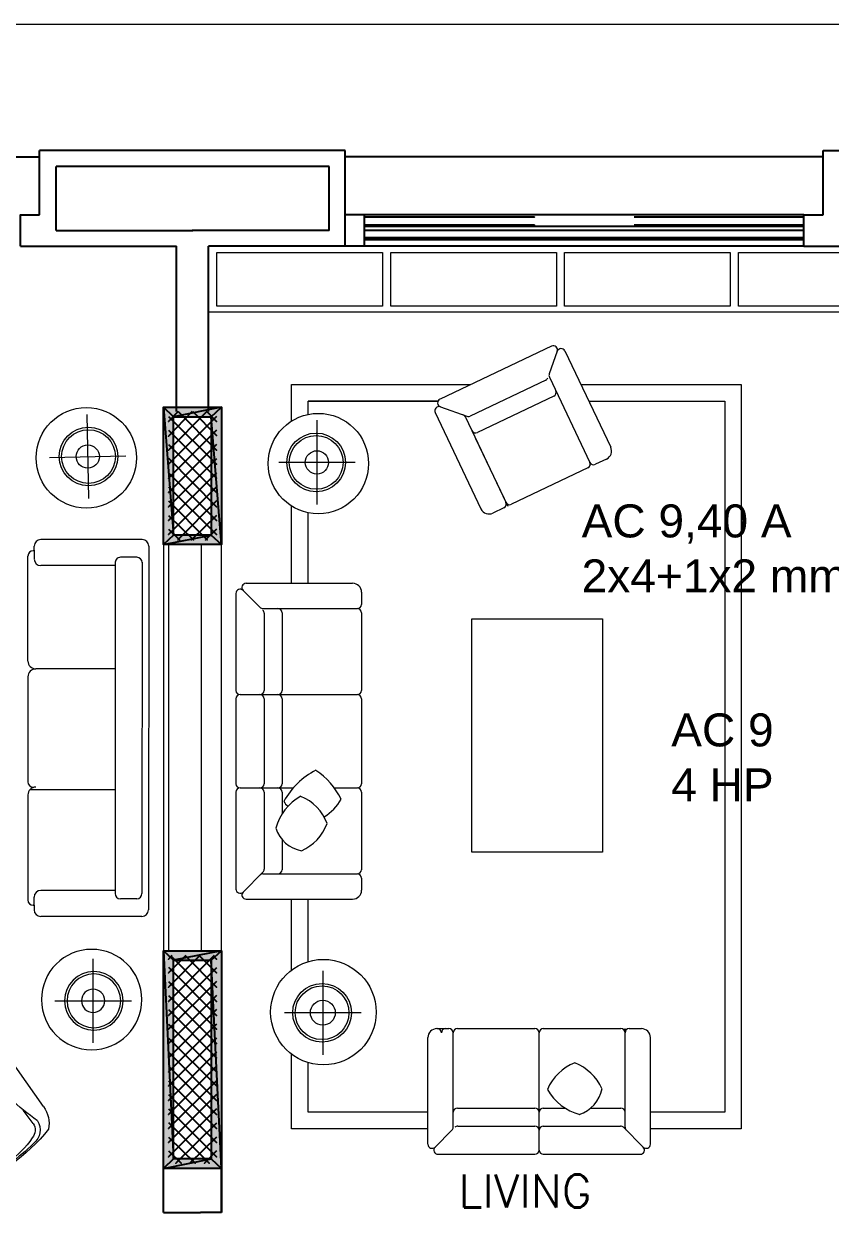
# Model space of a CAD drawing. Header units: inches. Extents: x 14 to 158, y 51 to 94.
# Drawn here: x 99.61 to 104.5, y 85.7 to 93.03 of the extents above; entities that cross this region are included whole.
import ezdxf

# ---------------------------------------------------------------- set-up
doc = ezdxf.new("R2010")
doc.units = ezdxf.units.IN
doc.header["$LTSCALE"] = 0.6
doc.header["$MEASUREMENT"] = 0
doc.linetypes.add('DASHED', pattern=[0.75, 0.5, -0.25])
doc.layers.get('0').update_dxf_attribs({"color": 253, "lineweight": 0})
for name, color, linetype, lineweight in [('fur', 253, 'Continuous', 0), ('Layer1', 253, 'Continuous', 0), ('text', 3, 'Continuous', 0)]:
    doc.layers.add(name, color=color, linetype=linetype, lineweight=lineweight)
doc.styles.add('SIMPLEX', font='SIMPLEX.SHX')
doc.styles.get("Standard").update_dxf_attribs({"font": 'arial.ttf'})

# ---------------------------------------------------------------- blocks, each defined once
blk = doc.blocks.new('et')
at = {"layer": 'fur'}
for p, q in [((40.2123, 25.0952), (40.2859, 25.0952)), ((40.3113, 24.4973), (40.3113, 25.0698)), ((40.3367, 25.0952), (40.8072, 25.0952)), ((40.8326, 24.3587), (40.8326, 25.0698)), ((40.8326, 24.9295), (40.8326, 25.0698)), ((40.858, 25.0952), (41.3285, 25.0952)), ((41.3539, 24.642), (41.3539, 25.0952)), ((41.3539, 24.4973), (41.3539, 25.0698)), ((41.3793, 25.0952), (41.4529, 25.0952)), ((40.1579, 24.3947), (40.1579, 25.0407)), ((41.5073, 24.3947), (41.5073, 25.0407)), ((40.8326, 24.3587), (40.8326, 24.681)), ((40.3367, 24.6135), (40.8072, 24.6135)), ((40.8326, 24.5305), (40.8326, 24.5974)), ((40.8326, 24.5171), (40.8326, 24.5929)), ((40.858, 24.6135), (40.9894, 24.6135)), ((41.1452, 24.6135), (41.3285, 24.6135)), ((40.3396, 24.5046), (40.8072, 24.5046)), ((40.858, 24.5046), (41.3255, 24.5046)), ((41.464, 24.3767), (41.3435, 24.4972)), ((40.2012, 24.3767), (40.3039, 24.4794)), ((41.5073, 24.3947), (41.5073, 24.3987)), ((40.2192, 24.3334), (40.8072, 24.3334)), ((40.858, 24.3334), (41.446, 24.3334))]:
    blk.add_line(p, q, dxfattribs=at)
for centre, radius, start, end in [((40.2123, 25.0407), 0.0544, 90, 180), ((40.2143, 25.0698), 0.0254, 0, 90), ((40.2651, 25.0698), 0.0254, 90, 180), ((40.2859, 25.0698), 0.0254, 0, 90), ((40.3367, 25.0698), 0.0254, 90, 180), ((40.8072, 25.0698), 0.0254, 0, 90), ((40.858, 25.0698), 0.0254, 90, 180), ((41.3285, 25.0698), 0.0254, 0, 90), ((41.3793, 25.0698), 0.0254, 90, 180), ((41.4529, 25.0407), 0.0544, 0, 90), ((41.1516, 24.6163), 0.2898, 110.78065, 157.61108), ((40.9401, 24.607), 0.3006, 24.39842, 68.82247), ((41.1521, 24.8715), 0.3051, 208.32907, 256.31986), ((41.014, 24.769), 0.2034, 287.59965, 349.29837), ((40.3367, 24.5881), 0.0254, 90, 180), ((40.8072, 24.5881), 0.0254, 0, 90), ((40.858, 24.5881), 0.0254, 90, 180), ((41.3285, 24.5881), 0.0254, 0, 90), ((40.2859, 24.4973), 0.0254, 315, 0), ((40.3396, 24.4792), 0.0254, 90, 135), ((40.8072, 24.4792), 0.0254, 0, 90), ((40.858, 24.4792), 0.0254, 90, 180), ((41.3255, 24.4792), 0.0254, 45, 90), ((41.3255, 24.4792), 0.0254, 45, 90), ((41.3793, 24.4973), 0.0254, 180, 225), ((40.1832, 24.3947), 0.0254, 180, 315), ((40.2192, 24.3587), 0.0254, 135, 270), ((40.8072, 24.3587), 0.0254, 270, 0), ((40.858, 24.3587), 0.0254, 180, 270), ((41.446, 24.3587), 0.0254, 270, 45), ((41.4819, 24.3947), 0.0254, 225, 0)]:
    blk.add_arc(centre, radius, start, end, dxfattribs=at)
blk = doc.blocks.new('reg')
at = {"layer": 'fur'}
for p, q in [((38.0544, 22.995), (38.1281, 22.995)), ((38.1535, 22.3971), (38.1535, 22.9696)), ((38.1789, 22.995), (38.6924, 22.995)), ((38.7178, 22.5418), (38.7178, 22.995)), ((38.7178, 22.3971), (38.7178, 22.9696)), ((38.7178, 22.3971), (38.7178, 22.9696)), ((38.7432, 22.995), (38.8169, 22.995)), ((38, 22.2945), (38, 22.9405)), ((38.8713, 22.2945), (38.8713, 22.9405)), ((38.1789, 22.5133), (38.6924, 22.5133)), ((38.0434, 22.2765), (38.1461, 22.3792)), ((38.1818, 22.4044), (38.6895, 22.4044)), ((38.8279, 22.2765), (38.7074, 22.397)), ((38.0613, 22.2332), (38.81, 22.2332))]:
    blk.add_line(p, q, dxfattribs=at)
for centre, radius, start, end in [((38.0544, 22.9405), 0.0544, 90, 180), ((38.1281, 22.9696), 0.0254, 0, 90), ((38.1789, 22.9696), 0.0254, 90, 180), ((38.6924, 22.9696), 0.0254, 0, 90), ((38.7432, 22.9696), 0.0254, 90, 180), ((38.8169, 22.9405), 0.0544, 0, 90), ((38.1789, 22.4879), 0.0254, 90, 180), ((38.6924, 22.4879), 0.0254, 0, 90), ((38.1281, 22.3971), 0.0254, 315, 0), ((38.1818, 22.379), 0.0254, 90, 135), ((38.6895, 22.379), 0.0254, 45, 90), ((38.6895, 22.379), 0.0254, 45, 90), ((38.7432, 22.3971), 0.0254, 180, 225), ((38.0254, 22.2945), 0.0254, 180, 315), ((38.8459, 22.2945), 0.0254, 225, 0), ((38.0613, 22.2585), 0.0254, 135, 270), ((38.81, 22.2585), 0.0254, 270, 45)]:
    blk.add_arc(centre, radius, start, end, dxfattribs=at)
blk = doc.blocks.new('53hq')
for p, q in [((52299.7697, -22937.2226), (52301.8965, -22937.2236)), ((52299.7334, -22937.261), (52299.7332, -22937.8525)), ((52299.8364, -22937.2918), (52299.8364, -22937.3872)), ((52299.8652, -22937.2611), (52301.8012, -22937.262)), ((52301.832, -22937.2928), (52301.8319, -22937.3882)), ((52301.9349, -22937.2621), (52301.9347, -22937.8536)), ((52299.8721, -22937.4176), (52301.8011, -22937.419)), ((52299.8853, -22937.418), (52299.8851, -22937.8524)), ((52300.489, -22937.4183), (52300.4888, -22937.7619)), ((52301.1943, -22937.4183), (52301.1945, -22937.9167)), ((52301.7829, -22937.419), (52301.7828, -22937.8534)), ((52300.4888, -22937.7619), (52300.4888, -22937.8818)), ((52299.7994, -22937.891), (52299.7717, -22937.891)), ((52299.7957, -22937.8908), (52299.8466, -22937.8908)), ((52299.7985, -22937.891), (52299.7985, -22937.8969)), ((52300.4426, -22937.928), (52299.8293, -22937.9277)), ((52300.5349, -22937.928), (52301.1483, -22937.9282)), ((52301.2252, -22937.9285), (52301.8386, -22937.9287)), ((52301.8722, -22937.8919), (52301.8212, -22937.8918)), ((52301.8684, -22937.8921), (52301.8962, -22937.8921)), ((52301.8694, -22937.8921), (52301.8694, -22937.8979))]:
    blk.add_line(p, q)
for centre, radius, start, end in [((52299.7719, -22937.261), 0.0385, 89.97718, 179.97718), ((52301.8965, -22937.2621), 0.0385, 359.97718, 89.97718), ((52299.8672, -22937.2918), 0.0308, 89.97718, 179.97718), ((52301.8012, -22937.2928), 0.0308, 359.97718, 89.97718), ((52299.8671, -22937.3872), 0.0308, 179.97718, 279.2393), ((52301.8011, -22937.3882), 0.0308, 269.97718, 359.97718), ((52299.7717, -22937.8525), 0.0385, 179.97718, 269.97718), ((52299.8467, -22937.8524), 0.0385, 269.97718, 359.97718), ((52301.8213, -22937.8534), 0.0385, 179.97718, 269.97718), ((52301.8962, -22937.8536), 0.0385, 269.97718, 359.97718), ((52299.8293, -22937.8969), 0.0308, 179.97718, 269.97718), ((52300.4426, -22937.8818), 0.0462, 269.97718, 359.97718), ((52300.535, -22937.8819), 0.0462, 179.97718, 269.97718), ((52301.1483, -22937.8974), 0.0308, 269.97718, 359.97718), ((52301.2253, -22937.8824), 0.0462, 179.97718, 269.97718), ((52301.8386, -22937.8979), 0.0308, 269.97718, 359.97718)]:
    blk.add_arc(centre, radius, start, end)
blk = doc.blocks.new('A$C7D0458D8')
at = {"xscale": -1.038040226593694, "yscale": 1.038040226593694, "zscale": 1.038040226593694, "rotation": 180}
blk.add_blockref('53hq', (-54289.2269, -23809.7597), dxfattribs=at)
blk = doc.blocks.new('A$C09A26639')
at = {"layer": 'fur'}
for p, q in [((0.1093, 0.4867), (0.1128, 0.3854)), ((0.6199, 0.4867), (0.6163, 0.3854)), ((0, 0.4395), (0, 0.0733)), ((0.7291, 0.4395), (0.7291, 0.0733))]:
    blk.add_line(p, q, dxfattribs=at)
for centre, radius, start, end in [((0.3646, -0.5136), 1.1264, 73.97686, 106.02314), ((0.183, 0.483), 0.1038, 92.35488, 177.12367), ((0.3646, 0.0279), 0.5631, 69.3612, 110.6388), ((0.3646, -0.4772), 1.08, 80.09009, 99.90991), ((0.5462, 0.483), 0.1038, 2.87633, 87.64512), ((0.1832, 0.4395), 0.1832, 135, 180), ((0.183, 0.483), 0.0738, 103.22253, 177.12367), ((0.5462, 0.483), 0.0738, 2.87633, 76.77747), ((0.5459, 0.4395), 0.1832, 0, 45), ((-0.8725, 0.121), 1.0202, 357.31841, 21.09437), ((1.6017, 0.121), 1.0202, 158.90563, 182.68159), ((0.0733, 0.0733), 0.0733, 180, 0), ((0.3714, 0.5959), 0.5761, 247.02757, 291.52441), ((0.6559, 0.0733), 0.0733, 180, 0)]:
    blk.add_arc(centre, radius, start, end, dxfattribs=at)
blk = doc.blocks.new('A$C167A62BF')
at = {"layer": 'fur'}
for p, q in [((0.3135, 0.5669), (0.3135, 0.0569)), ((0.0816, 0.3119), (0.5454, 0.3119))]:
    blk.add_line(p, q, dxfattribs=at)
for centre, radius in [((0.3046, 0.3046), 0.3046), ((0.3181, 0.3119), 0.1779), ((0.3181, 0.3119), 0.1629), ((0.3135, 0.3119), 0.0705)]:
    blk.add_circle(centre, radius, dxfattribs=at)

msp = doc.modelspace()

# ---------------------------------------------------------------- hatches: boundary and pattern name
h = msp.add_hatch(color=256)
h.paths.add_polyline_path([(100.7414, 90.6451), (100.8021, 90.7044), (100.5125, 90.6451)])
h.paths.add_polyline_path([(100.8021, 90.7044), (100.5125, 90.6451), (100.4518, 90.7044)])
h.paths.add_polyline_path([(100.5125, 90.6451), (100.4518, 90.7044), (100.5125, 89.9279)])
h.paths.add_polyline_path([(100.4518, 90.7044), (100.5125, 89.9279), (100.4518, 89.8714)])
h.paths.add_polyline_path([(100.5125, 89.9279), (100.4518, 89.8714), (100.7414, 89.9279)])
h.paths.add_polyline_path([(100.4518, 89.8714), (100.7414, 89.9279), (100.8021, 89.8714)])
h.paths.add_polyline_path([(100.7414, 89.9279), (100.8021, 89.8714), (100.7414, 90.6451)])
h.paths.add_polyline_path([(100.8021, 89.8714), (100.7414, 90.6451), (100.8021, 90.7044)])
h = msp.add_hatch(color=256)
h.paths.add_polyline_path([(100.7414, 90.6451), (100.8021, 90.7044), (100.5125, 90.6451)])
h.paths.add_polyline_path([(100.8021, 90.7044), (100.5125, 90.6451), (100.4518, 90.7044)])
h.paths.add_polyline_path([(100.5125, 90.6451), (100.4518, 90.7044), (100.5125, 89.9279)])
h.paths.add_polyline_path([(100.4518, 90.7044), (100.5125, 89.9279), (100.4518, 89.8714)])
h.paths.add_polyline_path([(100.5125, 89.9279), (100.4518, 89.8714), (100.7414, 89.9279)])
h.paths.add_polyline_path([(100.4518, 89.8714), (100.7414, 89.9279), (100.8021, 89.8714)])
h.paths.add_polyline_path([(100.7414, 89.9279), (100.8021, 89.8714), (100.7414, 90.6451)])
h.paths.add_polyline_path([(100.8021, 89.8714), (100.7414, 90.6451), (100.8021, 90.7044)])
h = msp.add_hatch(color=256)
h.paths.add_polyline_path([(100.7414, 87.3505), (100.8021, 87.407), (100.5125, 87.3505)])
h.paths.add_polyline_path([(100.8021, 87.407), (100.5125, 87.3505), (100.4518, 87.407)])
h.paths.add_polyline_path([(100.5125, 87.3505), (100.4518, 87.407), (100.5125, 86.1465)])
h.paths.add_polyline_path([(100.4518, 87.407), (100.5125, 86.1465), (100.4518, 86.0872)])
h.paths.add_polyline_path([(100.5125, 86.1465), (100.4518, 86.0872), (100.7414, 86.1465)])
h.paths.add_polyline_path([(100.4518, 86.0872), (100.7414, 86.1465), (100.8021, 86.0872)])
h.paths.add_polyline_path([(100.7414, 86.1465), (100.8021, 86.0872), (100.7414, 87.3505)])
h.paths.add_polyline_path([(100.8021, 86.0872), (100.7414, 87.3505), (100.8021, 87.407)])
h = msp.add_hatch(color=256)
h.paths.add_polyline_path([(100.7414, 87.3505), (100.8021, 87.407), (100.5125, 87.3505)])
h.paths.add_polyline_path([(100.8021, 87.407), (100.5125, 87.3505), (100.4518, 87.407)])
h.paths.add_polyline_path([(100.5125, 87.3505), (100.4518, 87.407), (100.5125, 86.1465)])
h.paths.add_polyline_path([(100.4518, 87.407), (100.5125, 86.1465), (100.4518, 86.0872)])
h.paths.add_polyline_path([(100.5125, 86.1465), (100.4518, 86.0872), (100.7414, 86.1465)])
h.paths.add_polyline_path([(100.4518, 86.0872), (100.7414, 86.1465), (100.8021, 86.0872)])
h.paths.add_polyline_path([(100.7414, 86.1465), (100.8021, 86.0872), (100.7414, 87.3505)])
h.paths.add_polyline_path([(100.8021, 86.0872), (100.7414, 87.3505), (100.8021, 87.407)])

# ---------------------------------------------------------------- linework, layer by layer
at = {"lineweight": 0}
for p, q in [((100.6821, 87.407), (100.6821, 89.8714)), ((100.8021, 87.407), (100.8021, 89.8714))]:
    msp.add_line(p, q, dxfattribs=at)
at = {"linetype": 'Continuous', "lineweight": -2}
for p, q in [((100.4518, 85.8197), (100.4518, 86.0872)), ((100.8021, 85.8197), (100.8021, 86.0872)), ((100.8021, 86.0872), (100.8021, 85.8197)), ((100.8021, 85.8197), (100.6752, 85.8197))]:
    msp.add_line(p, q, dxfattribs=at)
msp.add_lwpolyline([(86.6371, 93.0265), (118.3781, 93.0265), (118.3781, 73.4364), (86.6371, 73.4364)], close=True)
for points in [[(96.8014, 92.2227), (99.7002, 92.2227), (99.7002, 92.2227)], [(101.5537, 92.2613), (99.7002, 92.2613), (99.7002, 92.2613)], [(99.7002, 91.8697), (99.7002, 92.2613), (99.7002, 92.2613)], [(101.5537, 92.2613), (99.7002, 92.2613), (99.7002, 92.2613)], [(99.7002, 91.8697), (99.7002, 92.2613), (99.7002, 92.2613)], [(101.5537, 91.6794), (101.5537, 92.2613), (101.5537, 92.2613)], [(101.5537, 91.8697), (101.5537, 92.2613), (101.5537, 92.2613)], [(104.4525, 92.2227), (101.5537, 92.2227), (101.5537, 92.2227)], [(104.4525, 92.2613), (105.3778, 92.2613), (105.3778, 92.2613)], [(104.4525, 91.8697), (104.4525, 92.2613), (104.4525, 92.2613)], [(101.4558, 92.1634), (99.7995, 92.1634), (99.7995, 92.1634)], [(99.7995, 91.7745), (99.7995, 92.1634), (99.7995, 92.1634)], [(101.4558, 92.1634), (99.7995, 92.1634), (99.7995, 92.1634)], [(99.7995, 91.7745), (99.7995, 92.1634), (99.7995, 92.1634)], [(101.4558, 91.7745), (101.4558, 92.1634), (101.4558, 92.1634)], [(101.4558, 91.7745), (101.4558, 92.1634), (101.4558, 92.1634)], [(99.5844, 91.6794), (99.5844, 91.8697), (99.7002, 91.8697)], [(99.5844, 91.6794), (99.5844, 91.8697), (99.7002, 91.8697)], [(101.6709, 91.6794), (101.6709, 91.8697), (101.5537, 91.8697)], [(104.3353, 91.6794), (104.3353, 91.8697), (104.4525, 91.8697)], [(99.7995, 91.7745), (100.6283, 91.7745), (100.6283, 91.7745)], [(99.7995, 91.7745), (100.6283, 91.7745), (100.6283, 91.7745)], [(101.4558, 91.7745), (100.6256, 91.7745), (100.6256, 91.7745)], [(101.4558, 91.7745), (100.6256, 91.7745), (100.6256, 91.7745)], [(99.5844, 91.6794), (100.5304, 91.6794), (100.5304, 91.6794)], [(99.5844, 91.6794), (100.5304, 91.6794), (100.5304, 91.6794)], [(100.5304, 90.6768), (100.5304, 91.6794), (100.5304, 91.6794)], [(100.5304, 90.6768), (100.5304, 91.6794), (100.5304, 91.6794)], [(101.5537, 91.6794), (100.7249, 91.6794), (100.7249, 91.6794)], [(100.7249, 90.6768), (100.7249, 91.6794), (100.7249, 91.6794)], [(100.7249, 90.6768), (100.7249, 91.6794), (100.7249, 91.6794)], [(101.6709, 91.6794), (100.7249, 91.6794), (100.7249, 91.6794)], [(104.3353, 91.6794), (105.2827, 91.6794), (105.2827, 91.6794)], [(100.7138, 90.6768), (100.4808, 90.4437), (100.4808, 90.4437)], [(100.6256, 90.6768), (100.4808, 90.5278), (100.4808, 90.5278)], [(100.5401, 90.6768), (100.4808, 90.6161), (100.4808, 90.6161)], [(100.7138, 90.6768), (100.4808, 90.4437), (100.4808, 90.4437)], [(100.6256, 90.6768), (100.4808, 90.5278), (100.4808, 90.5278)], [(100.5401, 90.6768), (100.4808, 90.6161), (100.4808, 90.6161)], [(100.5401, 90.6768), (100.7731, 90.4437), (100.7731, 90.4437)], [(100.5401, 90.6768), (100.7731, 90.4437), (100.7731, 90.4437)], [(100.6283, 90.6768), (100.7731, 90.532), (100.7731, 90.532)], [(100.6283, 90.6768), (100.7731, 90.532), (100.7731, 90.532)], [(100.7138, 90.6768), (100.7731, 90.6161), (100.7731, 90.6161)], [(100.7138, 90.6768), (100.7731, 90.6161), (100.7731, 90.6161)], [(100.7731, 90.6478), (100.4808, 90.3582), (100.4808, 90.3582)], [(100.4808, 90.6478), (100.7731, 90.3582), (100.7731, 90.3582)], [(100.7731, 90.6478), (100.4808, 90.3582), (100.4808, 90.3582)], [(100.4808, 90.6478), (100.7731, 90.3582), (100.7731, 90.3582)], [(100.7731, 90.5637), (100.4808, 90.2741), (100.4808, 90.2741)], [(100.4808, 90.5637), (100.7731, 90.2741), (100.7731, 90.2741)], [(100.7731, 90.5637), (100.4808, 90.2741), (100.4808, 90.2741)], [(100.4808, 90.5637), (100.7731, 90.2741), (100.7731, 90.2741)], [(100.7731, 90.4782), (100.4808, 90.1858), (100.4808, 90.1858)], [(100.4808, 90.4782), (100.7731, 90.1858), (100.7731, 90.1858)], [(100.7731, 90.4782), (100.4808, 90.1858), (100.4808, 90.1858)], [(100.4808, 90.4782), (100.7731, 90.1858), (100.7731, 90.1858)], [(100.4808, 90.3941), (100.7731, 90.1003), (100.7731, 90.1003)], [(100.4808, 90.3941), (100.7731, 90.1003), (100.7731, 90.1003)], [(100.7731, 90.3899), (100.4808, 90.1003), (100.4808, 90.1003)], [(100.7731, 90.3899), (100.4808, 90.1003), (100.4808, 90.1003)], [(100.7731, 90.3058), (100.4808, 90.0162), (100.4808, 90.0162)], [(100.4808, 90.3058), (100.7731, 90.0162), (100.7731, 90.0162)], [(100.7731, 90.3058), (100.4808, 90.0162), (100.4808, 90.0162)], [(100.4808, 90.3058), (100.7731, 90.0162), (100.7731, 90.0162)], [(100.7731, 90.2217), (100.4808, 89.9321), (100.4808, 89.9321)], [(100.4808, 90.2217), (100.7731, 89.9321), (100.7731, 89.9321)], [(100.7731, 90.2217), (100.4808, 89.9321), (100.4808, 89.9321)], [(100.4808, 90.2217), (100.7731, 89.9321), (100.7731, 89.9321)], [(100.4808, 90.1362), (100.7166, 89.9004), (100.7166, 89.9004)], [(100.4808, 90.1362), (100.7166, 89.9004), (100.7166, 89.9004)], [(100.7731, 90.1362), (100.5373, 89.9004), (100.5373, 89.9004)], [(100.7731, 90.1362), (100.5373, 89.9004), (100.5373, 89.9004)], [(100.4808, 90.0479), (100.6325, 89.9004), (100.6325, 89.9004)], [(100.4808, 90.0479), (100.6325, 89.9004), (100.6325, 89.9004)], [(100.7731, 90.0479), (100.6214, 89.9004), (100.6214, 89.9004)], [(100.7731, 90.0479), (100.6214, 89.9004), (100.6214, 89.9004)], [(100.4808, 89.9638), (100.5483, 89.9004), (100.5483, 89.9004)], [(100.4808, 89.9638), (100.5483, 89.9004), (100.5483, 89.9004)], [(100.7731, 89.9638), (100.7069, 89.9004), (100.7069, 89.9004)], [(100.7731, 89.9638), (100.7069, 89.9004), (100.7069, 89.9004)], [(100.7593, 87.3794), (100.4808, 87.0995), (100.4808, 87.0995)], [(100.6711, 87.3794), (100.4808, 87.1877), (100.4808, 87.1877)], [(100.5869, 87.3794), (100.4808, 87.2732), (100.4808, 87.2732)], [(100.5014, 87.3794), (100.4808, 87.3574), (100.4808, 87.3574)], [(100.7593, 87.3794), (100.4808, 87.0995), (100.4808, 87.0995)], [(100.6711, 87.3794), (100.4808, 87.1877), (100.4808, 87.1877)], [(100.5869, 87.3794), (100.4808, 87.2732), (100.4808, 87.2732)], [(100.5014, 87.3794), (100.4808, 87.3574), (100.4808, 87.3574)], [(100.4945, 87.3794), (100.7731, 87.0995), (100.7731, 87.0995)], [(100.4945, 87.3794), (100.7731, 87.0995), (100.7731, 87.0995)], [(100.5828, 87.3794), (100.7731, 87.1877), (100.7731, 87.1877)], [(100.5828, 87.3794), (100.7731, 87.1877), (100.7731, 87.1877)], [(100.6683, 87.3794), (100.7731, 87.2732), (100.7731, 87.2732)], [(100.6683, 87.3794), (100.7731, 87.2732), (100.7731, 87.2732)], [(100.7524, 87.3794), (100.7731, 87.3574), (100.7731, 87.3574)], [(100.7524, 87.3794), (100.7731, 87.3574), (100.7731, 87.3574)], [(100.4808, 87.3091), (100.7731, 87.0153), (100.7731, 87.0153)], [(100.4808, 87.3091), (100.7731, 87.0153), (100.7731, 87.0153)], [(100.7731, 87.305), (100.4808, 87.0153), (100.4808, 87.0153)], [(100.7731, 87.305), (100.4808, 87.0153), (100.4808, 87.0153)], [(100.7731, 87.2208), (100.4808, 86.9312), (100.4808, 86.9312)], [(100.4808, 87.2208), (100.7731, 86.9312), (100.7731, 86.9312)], [(100.7731, 87.2208), (100.4808, 86.9312), (100.4808, 86.9312)], [(100.4808, 87.2208), (100.7731, 86.9312), (100.7731, 86.9312)], [(100.7731, 87.1353), (100.4808, 86.8457), (100.4808, 86.8457)], [(100.4808, 87.1353), (100.7731, 86.8457), (100.7731, 86.8457)], [(100.7731, 87.1353), (100.4808, 86.8457), (100.4808, 86.8457)], [(100.4808, 87.1353), (100.7731, 86.8457), (100.7731, 86.8457)], [(100.7731, 87.0512), (100.4808, 86.7575), (100.4808, 86.7575)], [(100.4808, 87.0512), (100.7731, 86.7575), (100.7731, 86.7575)], [(100.7731, 87.0512), (100.4808, 86.7575), (100.4808, 86.7575)], [(100.4808, 87.0512), (100.7731, 86.7575), (100.7731, 86.7575)], [(100.7731, 86.9629), (100.4808, 86.6733), (100.4808, 86.6733)], [(100.4808, 86.9629), (100.7731, 86.6733), (100.7731, 86.6733)], [(100.7731, 86.9629), (100.4808, 86.6733), (100.4808, 86.6733)], [(100.4808, 86.9629), (100.7731, 86.6733), (100.7731, 86.6733)], [(100.7731, 86.8774), (100.4808, 86.5878), (100.4808, 86.5878)], [(100.4808, 86.8774), (100.7731, 86.5878), (100.7731, 86.5878)], [(100.7731, 86.8774), (100.4808, 86.5878), (100.4808, 86.5878)], [(100.4808, 86.8774), (100.7731, 86.5878), (100.7731, 86.5878)], [(100.7731, 86.7933), (100.4808, 86.4996), (100.4808, 86.4996)], [(100.4808, 86.7933), (100.7731, 86.4996), (100.7731, 86.4996)], [(100.7731, 86.7933), (100.4808, 86.4996), (100.4808, 86.4996)], [(100.4808, 86.7933), (100.7731, 86.4996), (100.7731, 86.4996)], [(100.7731, 86.7078), (100.4808, 86.4155), (100.4808, 86.4155)], [(100.4808, 86.7078), (100.7731, 86.4155), (100.7731, 86.4155)], [(100.7731, 86.7078), (100.4808, 86.4155), (100.4808, 86.4155)], [(100.4808, 86.7078), (100.7731, 86.4155), (100.7731, 86.4155)], [(100.7731, 86.6196), (100.4808, 86.3299), (100.4808, 86.3299)], [(100.4808, 86.6196), (100.7731, 86.3299), (100.7731, 86.3299)], [(100.7731, 86.6196), (100.4808, 86.3299), (100.4808, 86.3299)], [(100.4808, 86.6196), (100.7731, 86.3299), (100.7731, 86.3299)], [(100.7731, 86.5354), (100.4808, 86.2458), (100.4808, 86.2458)], [(100.4808, 86.5354), (100.7731, 86.2458), (100.7731, 86.2458)], [(100.7731, 86.5354), (100.4808, 86.2458), (100.4808, 86.2458)], [(100.4808, 86.5354), (100.7731, 86.2458), (100.7731, 86.2458)], [(100.7731, 86.4499), (100.4808, 86.1576), (100.4808, 86.1576)], [(100.4808, 86.4499), (100.7731, 86.1576), (100.7731, 86.1576)], [(100.7731, 86.4499), (100.4808, 86.1576), (100.4808, 86.1576)], [(100.4808, 86.4499), (100.7731, 86.1576), (100.7731, 86.1576)], [(100.4808, 86.3658), (100.7276, 86.119), (100.7276, 86.119)], [(100.4808, 86.3658), (100.7276, 86.119), (100.7276, 86.119)], [(100.7731, 86.3617), (100.5263, 86.119), (100.5263, 86.119)], [(100.7731, 86.3617), (100.5263, 86.119), (100.5263, 86.119)], [(100.4808, 86.2775), (100.6435, 86.119), (100.6435, 86.119)], [(100.4808, 86.2775), (100.6435, 86.119), (100.6435, 86.119)], [(100.7731, 86.2775), (100.6118, 86.119), (100.6118, 86.119)], [(100.7731, 86.2775), (100.6118, 86.119), (100.6118, 86.119)], [(100.4808, 86.1934), (100.558, 86.119), (100.558, 86.119)], [(100.4808, 86.1934), (100.558, 86.119), (100.558, 86.119)], [(100.7731, 86.1934), (100.7, 86.119), (100.7, 86.119)], [(100.7731, 86.1934), (100.7, 86.119), (100.7, 86.119)], [(100.4518, 85.8197), (100.6752, 85.8197), (100.6752, 85.8197)], [(100.4518, 85.8197), (100.5801, 85.8197), (100.5801, 85.8197)]]:
    msp.add_lwpolyline(points, dxfattribs=at)
for points in [[(100.8021, 90.7044), (100.5125, 90.6451), (100.4518, 90.7044)], [(100.5125, 90.6451), (100.4518, 90.7044), (100.5125, 89.9279)], [(100.4518, 90.7044), (100.5125, 89.9279), (100.4518, 89.8714)], [(100.8021, 90.7044), (100.5125, 90.6451), (100.4518, 90.7044)], [(100.5125, 90.6451), (100.4518, 90.7044), (100.5125, 89.9279)], [(100.4518, 90.7044), (100.5125, 89.9279), (100.4518, 89.8714)], [(100.7414, 90.6451), (100.8021, 90.7044), (100.5125, 90.6451)], [(100.7414, 90.6451), (100.8021, 90.7044), (100.5125, 90.6451)], [(100.8021, 89.8714), (100.7414, 90.6451), (100.8021, 90.7044)], [(100.8021, 89.8714), (100.7414, 90.6451), (100.8021, 90.7044)], [(100.7414, 89.9279), (100.8021, 89.8714), (100.7414, 90.6451)], [(100.7414, 89.9279), (100.8021, 89.8714), (100.7414, 90.6451)], [(100.5125, 89.9279), (100.4518, 89.8714), (100.7414, 89.9279)], [(100.4518, 89.8714), (100.7414, 89.9279), (100.8021, 89.8714)], [(100.5125, 89.9279), (100.4518, 89.8714), (100.7414, 89.9279)], [(100.4518, 89.8714), (100.7414, 89.9279), (100.8021, 89.8714)], [(100.8021, 87.407), (100.5125, 87.3505), (100.4518, 87.407)], [(100.5125, 87.3505), (100.4518, 87.407), (100.5125, 86.1465)], [(100.4518, 87.407), (100.5125, 86.1465), (100.4518, 86.0872)], [(100.8021, 87.407), (100.5125, 87.3505), (100.4518, 87.407)], [(100.5125, 87.3505), (100.4518, 87.407), (100.5125, 86.1465)], [(100.4518, 87.407), (100.5125, 86.1465), (100.4518, 86.0872)], [(100.7414, 87.3505), (100.8021, 87.407), (100.5125, 87.3505)], [(100.7414, 87.3505), (100.8021, 87.407), (100.5125, 87.3505)], [(100.8021, 86.0872), (100.7414, 87.3505), (100.8021, 87.407)], [(100.8021, 86.0872), (100.7414, 87.3505), (100.8021, 87.407)], [(100.7414, 86.1465), (100.8021, 86.0872), (100.7414, 87.3505)], [(100.7414, 86.1465), (100.8021, 86.0872), (100.7414, 87.3505)], [(100.5125, 86.1465), (100.4518, 86.0872), (100.7414, 86.1465)], [(100.4518, 86.0872), (100.7414, 86.1465), (100.8021, 86.0872)], [(100.5125, 86.1465), (100.4518, 86.0872), (100.7414, 86.1465)], [(100.4518, 86.0872), (100.7414, 86.1465), (100.8021, 86.0872)]]:
    msp.add_lwpolyline(points, close=True, dxfattribs=at)
at = {"layer": 'fur'}
for p, q in [((102.1165, 90.7412), (101.3285, 90.7412)), ((101.3817, 90.6242), (101.3817, 90.1142)), ((101.6136, 90.3692), (101.1498, 90.3692)), ((100.4518, 89.8714), (100.4518, 87.407)), ((100.4818, 89.8714), (100.4818, 87.407)), ((101.3285, 89.6358, 0), (101.3285, 89.7637, 0)), ((100.8906, 89.5745), (100.8906, 88.9864)), ((100.9339, 89.5924), (101.0366, 89.4897)), ((100.9519, 89.6358), (101.598, 89.6358)), ((101.6524, 89.5814), (101.6524, 89.5077)), ((101.0546, 89.4823), (101.627, 89.4823)), ((101.0619, 89.454), (101.0619, 88.9864)), ((101.1707, 89.4569), (101.1707, 88.9864)), ((101.6524, 89.4569), (101.6524, 88.9864)), ((100.8906, 88.9356), (100.8906, 88.4205)), ((100.916, 88.961), (101.627, 88.961)), ((101.0619, 88.9356), (101.0619, 88.4205)), ((101.0743, 88.961), (101.1501, 88.961)), ((101.1707, 88.9356), (101.1707, 88.4205)), ((101.6524, 88.9356), (101.6524, 88.4205)), ((100.916, 88.3951), (101.2382, 88.3951)), ((101.0877, 88.3951), (101.1546, 88.3951)), ((101.4868, 88.3951), (101.627, 88.3951)), ((100.8906, 88.3697), (100.8906, 87.7817)), ((101.0619, 88.3697), (101.0619, 87.9022)), ((101.1707, 88.3697), (101.1707, 88.2384)), ((101.6524, 88.3697), (101.6524, 87.8992)), ((101.1707, 88.0826), (101.1707, 87.8992)), ((100.9339, 87.7637), (101.0544, 87.8842)), ((101.0546, 87.8738), (101.627, 87.8738)), ((101.6524, 87.8485), (101.6524, 87.7748)), ((100.9519, 87.7204), (101.598, 87.7204)), ((100.9519, 87.7204), (100.956, 87.7204)), ((101.4175, 87.2867), (101.4175, 86.7768)), ((101.6494, 87.0317), (101.1856, 87.0317))]:
    msp.add_line(p, q, dxfattribs=at)
for points in [[(100.7746, 91.6419), (101.7793, 91.6419), (101.7793, 91.3158), (100.7746, 91.3158)], [(101.829, 91.6419), (102.8337, 91.6419), (102.8337, 91.3158), (101.829, 91.3158)], [(102.8835, 91.6419), (103.8881, 91.6419), (103.8881, 91.3158), (102.8835, 91.3158)], [(103.9379, 91.6419), (104.9425, 91.6419), (104.9425, 91.3158), (103.9379, 91.3158)], [(102.3208, 89.4208), (103.1131, 89.4208), (103.1131, 88.0048), (102.3208, 88.0048)]]:
    msp.add_lwpolyline(points, close=True, dxfattribs=at)
for points in [[(105.1089, 91.2794), (100.7249, 91.2794)], [(101.2285, 90.6199), (101.2285, 90.8412), (102.3146, 90.8412)], [(102.9829, 90.8412), (103.9546, 90.8412), (103.9546, 86.3285), (103.404, 86.3285)], [(101.3285, 90.6602), (101.3285, 90.7412), (102.1165, 90.7412)], [(103.0304, 90.7412), (103.8546, 90.7412), (103.8546, 86.4285), (103.404, 86.4285)], [(101.2285, 89.6358), (101.2285, 90.104)], [(101.3285, 89.6358), (101.3285, 90.0637)], [(101.2285, 87.2908), (101.2285, 87.7204)], [(101.3285, 87.3415), (101.3285, 87.7204)], [(102.0545, 86.3285), (101.2285, 86.3285), (101.2285, 86.7799)], [(102.0545, 86.4285), (101.3285, 86.4285), (101.3285, 86.7292)]]:
    msp.add_lwpolyline(points, dxfattribs=at)
for centre, radius in [((101.3905, 90.362), 0.3046), ((101.3771, 90.3692), 0.1779), ((101.3771, 90.3692), 0.1629), ((101.3817, 90.3692), 0.0705), ((101.421, 87.0354), 0.3199), ((101.4129, 87.0317), 0.1779), ((101.4129, 87.0317), 0.1629), ((101.4175, 87.0317), 0.0755)]:
    msp.add_circle(centre, radius, dxfattribs=at)
for centre, radius, start, end in [((100.916, 89.5745), 0.0254, 45, 180), ((100.9519, 89.6104), 0.0254, 90, 225), ((101.598, 89.5814), 0.0544, 0, 90), ((101.627, 89.5077), 0.0254, 270, 0), ((101.0546, 89.5077), 0.0254, 225, 270), ((101.0365, 89.454), 0.0254, 0, 45), ((101.1453, 89.4569), 0.0254, 0, 90), ((101.627, 89.4569), 0.0254, 0, 90), ((100.916, 88.9864), 0.0254, 180, 270), ((101.0365, 88.9864), 0.0254, 270, 0), ((101.1453, 88.9864), 0.0254, 270, 0), ((101.627, 88.9864), 0.0254, 270, 0), ((100.916, 88.9356), 0.0254, 90, 180), ((101.0365, 88.9356), 0.0254, 0, 90), ((101.1453, 88.9356), 0.0254, 0, 90), ((101.627, 88.9356), 0.0254, 0, 90), ((101.5768, 88.1002), 0.4491, 116.60144, 151.72171), ((101.1125, 88.1163), 0.4667, 26.74126, 55.66542), ((100.916, 88.4205), 0.0254, 180, 270), ((100.916, 88.3697), 0.0254, 90, 180), ((101.0365, 88.4205), 0.0254, 270, 0), ((101.0365, 88.3697), 0.0254, 0, 90), ((101.1453, 88.4205), 0.0254, 270, 0), ((101.1453, 88.3697), 0.0254, 0, 90), ((101.627, 88.4205), 0.0254, 270, 0), ((101.627, 88.3697), 0.0254, 0, 90), ((101.4288, 88.0756), 0.3051, 118.32907, 165.83143), ((101.1736, 88.0761), 0.2898, 20.78065, 67.61108), ((101.256, 88.4893), 0.3183, 302.13941, 329.18552), ((101.2611, 88.3541), 0.0898, 207.33805, 231.76348), ((101.1643, 88.2876), 0.3006, 294.39842, 338.82247), ((101.3262, 88.2137), 0.2034, 198.17362, 259.29837), ((101.0365, 87.9022), 0.0254, 315, 0), ((101.0365, 87.9022), 0.0254, 315, 0), ((101.1453, 87.8992), 0.0254, 270, 0), ((101.627, 87.8992), 0.0254, 270, 0), ((101.0546, 87.8485), 0.0254, 90, 135), ((101.627, 87.8485), 0.0254, 0, 90), ((100.916, 87.7817), 0.0254, 180, 315), ((100.9519, 87.7458), 0.0254, 135, 270), ((101.598, 87.7748), 0.0544, 270, 0)]:
    msp.add_arc(centre, radius, start, end, dxfattribs=at)
at = {"layer": 'Layer1', "linetype": 'Continuous', "lineweight": -2}
for points in [[(104.3353, 91.8697), (101.6709, 91.8697), (101.6709, 91.8697)], [(101.6709, 91.8586), (102.7011, 91.8586), (102.7011, 91.8586)], [(103.3051, 91.8586), (104.3353, 91.8586), (104.3353, 91.8586)], [(101.6709, 91.8104), (102.7011, 91.8104), (102.7011, 91.8104)], [(104.3353, 91.7993), (101.6709, 91.7993), (101.6709, 91.7993)], [(104.3353, 91.7745), (101.6709, 91.7745), (101.6709, 91.7745)], [(103.3051, 91.8104), (104.3353, 91.8104), (104.3353, 91.8104)], [(104.3353, 91.7318), (101.6709, 91.7318), (101.6709, 91.7318)], [(104.3353, 91.718), (101.6709, 91.718), (101.6709, 91.718)], [(104.3353, 91.6794), (101.6709, 91.6794), (101.6709, 91.6794)]]:
    msp.add_lwpolyline(points, dxfattribs=at)

# ---------------------------------------------------------------- block references
for name, p, rotation in [('reg', (127.6306, 127.497), 205.4302419964683), ('A$C167A62BF', (99.6847, 90.0863), 1.126709309720775)]:
    msp.add_blockref(name, p, dxfattribs=dict(rotation=rotation))
at = {"xscale": -1, "rotation": 180}
msp.add_blockref('A$C167A62BF', (99.711, 87.416), dxfattribs=at)
msp.add_blockref('et', (61.8967, 61.8402))
at = {"layer": 'fur', "xscale": -1}
for name, p, rotation in [('A$C7D0458D8', (100.3616, 89.901), 90), ('A$C09A26639', (98.8749, 86.4019), 215.1629377985809)]:
    msp.add_blockref(name, p, dxfattribs=dict(at, rotation=rotation))

# ---------------------------------------------------------------- texts
at = {"style": 'SIMPLEX'}
msp.add_text('LIVING', height=0.2, dxfattribs=at).set_placement((102.241, 85.8506, 0))
at = {"layer": 'text', "linetype": 'DASHED', "char_height": 0.2, "attachment_point": 1}
for s, width, insert in [('AC 9,40 A\\P2x4+1x2 mm2', 1.885638, (102.9871, 90.1142)), ('AC 9\\P4 HP', 1.199427, (103.5304, 88.8469))]:
    msp.add_mtext_dynamic_manual_height_columns(s, width=width, gutter_width=1, heights=[0], dxfattribs=dict(at, insert=insert))

doc.saveas('drawing.dxf')
